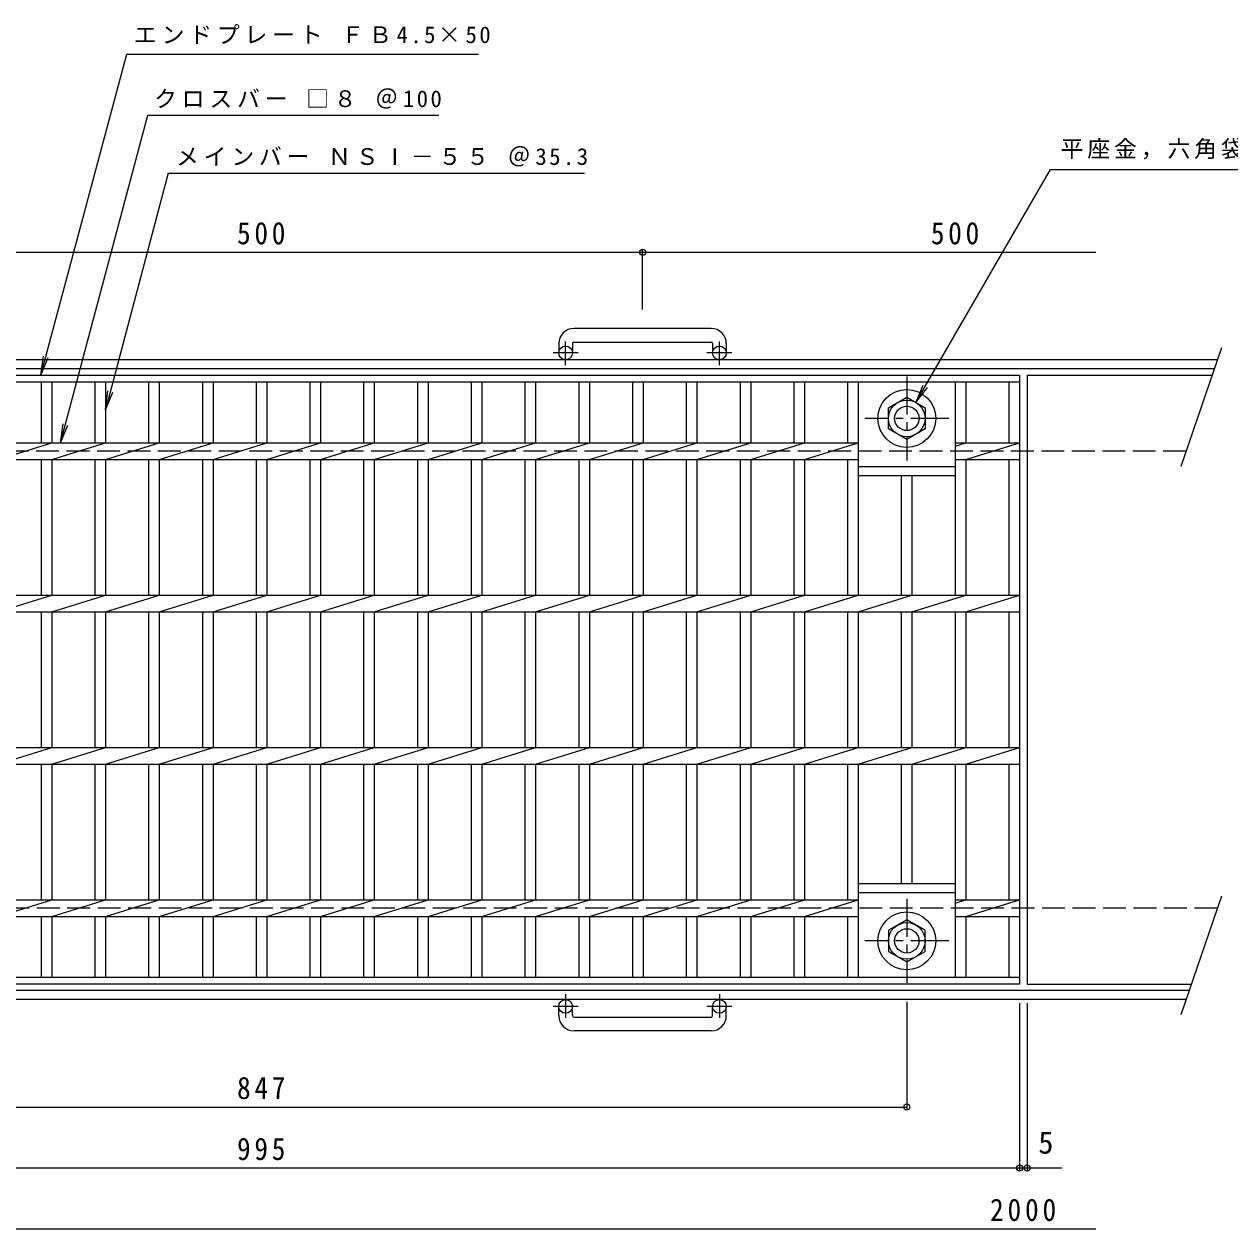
# Model space of a CAD drawing. Units: millimetres, scale not verified. Extents: x -929 to 909, y -685 to 662.
# Drawn here: x -517 to 275, y -129 to 662 of the extents above; entities that cross this region are included whole.
import ezdxf
from ezdxf.enums import TextEntityAlignment as Align

# ---------------------------------------------------------------- set-up
doc = ezdxf.new("R2010")
doc.units = ezdxf.units.MM
doc.header["$LTSCALE"] = 5
doc.header["$PDMODE"] = 32
doc.header["$PDSIZE"] = 4
doc.linetypes.add('CHAIN1', pattern=[8, 5, -1, 1, -1])
doc.linetypes.add('DASHED3', pattern=[4, 3, -1])
for name, color, linetype, lineweight in [('0-1_躯体', 2, 'Continuous', 9), ('0-2_仕上', 3, 'Continuous', 9), ('0-4_その他', 7, 'Continuous', 9), ('0-5_寸法', 7, 'Continuous', 9)]:
    doc.layers.add(name, color=color, linetype=linetype, lineweight=lineweight)
doc.styles.add('ＭＳ ゴシック', font='')
doc.styles.get('ＭＳ ゴシック').set_extended_font_data('MS Gothic')

msp = doc.modelspace()

# ---------------------------------------------------------------- linework, layer by layer
at = {"layer": '0-1_躯体'}
for p, q in [((-65.846, 462.636), (-155.846, 462.636)), ((-165.846, 452.637), (-165.846, 446.537)), ((-156.846, 452.637), (-156.846, 446.537)), ((-155.846, 453.636), (-65.846, 453.636)), ((-64.846, 452.637), (-64.846, 446.537)), ((-55.846, 452.637), (-55.846, 446.537)), ((269.194, 449.99), (242.591, 371.953)), ((266.483, 442.037), (-860.846, 442.037)), ((264.437, 436.036), (-860.846, 436.036)), ((269.194, 89.99), (242.591, 11.952)), ((248.074, 28.036), (-860.846, 28.036)), ((246.028, 22.036), (-860.846, 22.036)), ((-165.846, 11.436), (-165.846, 17.536)), ((-156.846, 11.436), (-156.846, 17.536)), ((-64.846, 11.436), (-64.846, 17.536)), ((-55.846, 11.436), (-55.846, 17.536)), ((-155.846, 10.436), (-65.846, 10.436)), ((-65.846, 1.436), (-155.846, 1.436))]:
    msp.add_line(p, q, dxfattribs=at)
at = {"layer": '0-1_躯体', "linetype": 'CHAIN1'}
for p, q in [((-161.346, 438.429), (-161.346, 454.026)), ((-60.346, 438.429), (-60.346, 454.026)), ((-153.183, 446.537), (-169.59, 446.537)), ((-52.183, 446.537), (-68.59, 446.537)), ((62.655, 431.173), (62.655, 375.9)), ((90.291, 403.536), (35.018, 403.536)), ((62.655, 88.173), (62.655, 32.899)), ((90.291, 60.536), (35.018, 60.536)), ((-161.346, 25.643), (-161.346, 10.046)), ((-60.346, 25.643), (-60.346, 10.046)), ((-153.183, 17.536), (-169.59, 17.536)), ((-52.183, 17.536), (-68.59, 17.536))]:
    msp.add_line(p, q, dxfattribs=at)
at = {"layer": '0-1_躯体', "linetype": 'DASHED3'}
for p, q in [((246.028, 382.036), (-860.846, 382.036)), ((266.483, 82.036), (-860.846, 82.036))]:
    msp.add_line(p, q, dxfattribs=at)
at = {"layer": '0-1_躯体'}
for points in [[(74.655, 410.464), (74.655, 396.608), (62.655, 389.679), (50.655, 396.608), (50.655, 410.464), (62.655, 417.393)], [(74.655, 53.608), (74.655, 67.465), (62.655, 74.393), (50.655, 67.465), (50.655, 53.608), (62.655, 46.68)]]:
    msp.add_lwpolyline(points, close=True, dxfattribs=at)
for centre, radius in [((-161.346, 446.537), 4.5), ((-60.346, 446.537), 4.5), ((62.655, 403.536), 19), ((62.655, 403.536), 12), ((62.655, 403.536), 8), ((62.655, 60.536), 19), ((62.655, 60.536), 12), ((62.655, 60.536), 8), ((-161.346, 17.536), 4.5), ((-60.346, 17.536), 4.5)]:
    msp.add_circle(centre, radius, dxfattribs=at)
for centre, radius, start, end in [((-155.846, 452.637), 10, 90, 180), ((-65.846, 452.637), 10, 0, 90), ((-155.846, 452.637), 1, 90, 180), ((-65.846, 452.637), 1, 0, 90), ((-155.846, 11.436), 10, 180, 270), ((-155.846, 11.436), 1, 180, 270), ((-65.846, 11.436), 10, 270, 0), ((-65.846, 11.436), 1, 270, 0)]:
    msp.add_arc(centre, radius, start, end, dxfattribs=at)
at = {"layer": '0-2_仕上'}
for p, q in [((-858.346, 432.037), (136.655, 432.037)), ((-858.346, 427.537), (136.655, 427.537)), ((-505.746, 427.537), (-505.746, 387.537)), ((-498.746, 427.537), (-498.746, 387.537)), ((-470.446, 427.537), (-470.446, 387.537)), ((-463.445, 427.537), (-463.445, 387.537)), ((-435.146, 427.537), (-435.146, 387.537)), ((-428.145, 427.537), (-428.145, 387.537)), ((-399.845, 427.537), (-399.845, 387.537)), ((-392.845, 427.537), (-392.845, 387.537)), ((-364.545, 427.537), (-364.545, 387.537)), ((-357.545, 427.537), (-357.545, 387.537)), ((-329.246, 427.537), (-329.246, 387.537)), ((-322.246, 427.537), (-322.246, 387.537)), ((-293.946, 427.537), (-293.946, 387.537)), ((-286.946, 427.537), (-286.946, 387.537)), ((-258.646, 427.537), (-258.646, 387.537)), ((-251.646, 427.537), (-251.646, 387.537)), ((-223.345, 427.537), (-223.345, 387.537)), ((-216.346, 427.537), (-216.346, 387.537)), ((-188.046, 427.537), (-188.046, 387.537)), ((-181.045, 427.537), (-181.045, 387.537)), ((-152.746, 427.537), (-152.746, 387.537)), ((-145.746, 427.537), (-145.746, 387.537)), ((-117.446, 427.537), (-117.446, 387.537)), ((-110.446, 427.537), (-110.446, 387.537)), ((-82.146, 427.537), (-82.146, 387.537)), ((-75.145, 427.537), (-75.145, 387.537)), ((-46.846, 427.537), (-46.846, 387.537)), ((-39.846, 427.537), (-39.846, 387.537)), ((-11.546, 427.537), (-11.546, 387.537)), ((-4.546, 427.537), (-4.546, 387.537)), ((23.755, 427.537), (23.755, 387.537)), ((30.755, 427.537), (30.755, 287.536)), ((94.354, 427.537), (94.354, 287.536)), ((101.354, 427.537), (101.354, 387.537)), ((129.654, 427.537), (129.654, 387.537)), ((136.655, 432.037), (136.655, 32.036)), ((141.655, 432.037), (263.074, 432.037)), ((141.655, 432.037), (141.655, 32.036)), ((-752.845, 387.537), (30.755, 387.537)), ((-534.046, 376.537), (-498.746, 387.537)), ((-498.746, 376.537), (-463.446, 387.537)), ((-463.446, 376.537), (-428.146, 387.537)), ((-428.146, 376.537), (-392.846, 387.537)), ((-392.846, 376.537), (-357.546, 387.537)), ((-357.546, 376.537), (-322.246, 387.537)), ((-322.246, 376.537), (-286.946, 387.537)), ((-286.946, 376.537), (-251.646, 387.537)), ((-251.646, 376.537), (-216.346, 387.537)), ((-216.346, 376.537), (-181.046, 387.537)), ((-181.046, 376.537), (-145.746, 387.537)), ((-145.746, 376.537), (-110.446, 387.537)), ((-110.446, 376.537), (-75.146, 387.537)), ((-75.146, 376.537), (-39.846, 387.537)), ((-39.846, 376.537), (-4.546, 387.537)), ((-4.546, 376.537), (30.754, 387.537)), ((94.354, 387.537), (136.655, 387.537)), ((94.354, 385.355), (101.354, 387.537)), ((101.354, 376.537), (136.654, 387.537)), ((-752.845, 376.537), (30.755, 376.537)), ((-505.746, 376.537), (-505.746, 287.536)), ((-498.746, 376.537), (-498.746, 287.536)), ((-470.446, 376.537), (-470.446, 287.536)), ((-463.445, 376.537), (-463.445, 287.536)), ((-435.146, 376.537), (-435.146, 287.536)), ((-428.145, 376.537), (-428.145, 287.536)), ((-399.845, 376.537), (-399.845, 287.536)), ((-392.845, 376.537), (-392.845, 287.536)), ((-364.545, 376.537), (-364.545, 287.536)), ((-357.545, 376.537), (-357.545, 287.536)), ((-329.246, 376.537), (-329.246, 287.536)), ((-322.246, 376.537), (-322.246, 287.536)), ((-293.946, 376.537), (-293.946, 287.536)), ((-286.946, 376.537), (-286.946, 287.536)), ((-258.646, 376.537), (-258.646, 287.536)), ((-251.646, 376.537), (-251.646, 287.536)), ((-223.345, 376.537), (-223.345, 287.536)), ((-216.346, 376.537), (-216.346, 287.536)), ((-188.046, 376.537), (-188.046, 287.536)), ((-181.045, 376.537), (-181.045, 287.536)), ((-152.746, 376.537), (-152.746, 287.536)), ((-145.746, 376.537), (-145.746, 287.536)), ((-117.446, 376.537), (-117.446, 287.536)), ((-110.446, 376.537), (-110.446, 287.536)), ((-82.146, 376.537), (-82.146, 287.536)), ((-75.145, 376.537), (-75.145, 287.536)), ((-46.846, 376.537), (-46.846, 287.536)), ((-39.846, 376.537), (-39.846, 287.536)), ((-11.546, 376.537), (-11.546, 287.536)), ((-4.546, 376.537), (-4.546, 287.536)), ((23.755, 376.537), (23.755, 287.536)), ((94.354, 376.537), (136.655, 376.537)), ((101.354, 376.537), (101.354, 287.536)), ((129.654, 376.537), (129.654, 287.536)), ((30.755, 372.037), (94.354, 372.037)), ((30.755, 366.037), (94.354, 366.037)), ((59.054, 366.036), (59.054, 287.536)), ((66.054, 366.036), (66.054, 287.536)), ((-858.346, 287.536), (136.655, 287.536)), ((-534.046, 276.536), (-498.746, 287.536)), ((-498.746, 276.536), (-463.446, 287.536)), ((-463.446, 276.536), (-428.146, 287.536)), ((-428.146, 276.536), (-392.846, 287.536)), ((-392.846, 276.536), (-357.546, 287.536)), ((-357.546, 276.536), (-322.246, 287.536)), ((-322.246, 276.536), (-286.946, 287.536)), ((-286.946, 276.536), (-251.646, 287.536)), ((-251.646, 276.536), (-216.346, 287.536)), ((-216.346, 276.536), (-181.046, 287.536)), ((-181.046, 276.536), (-145.746, 287.536)), ((-145.746, 276.536), (-110.446, 287.536)), ((-110.446, 276.536), (-75.146, 287.536)), ((-75.146, 276.536), (-39.846, 287.536)), ((-39.846, 276.536), (-4.546, 287.536)), ((-4.546, 276.536), (30.754, 287.536)), ((30.754, 276.536), (66.054, 287.536)), ((66.054, 276.536), (101.354, 287.536)), ((101.354, 276.536), (136.654, 287.536)), ((-858.346, 276.536), (136.655, 276.536)), ((-505.746, 276.536), (-505.746, 187.536)), ((-498.746, 276.536), (-498.746, 187.536)), ((-470.446, 276.536), (-470.446, 187.536)), ((-463.445, 276.536), (-463.445, 187.536)), ((-435.146, 276.536), (-435.146, 187.536)), ((-428.145, 276.536), (-428.145, 187.536)), ((-399.845, 276.536), (-399.845, 187.536)), ((-392.845, 276.536), (-392.845, 187.536)), ((-364.545, 276.536), (-364.545, 187.536)), ((-357.545, 276.536), (-357.545, 187.536)), ((-329.246, 276.536), (-329.246, 187.536)), ((-322.246, 276.536), (-322.246, 187.536)), ((-293.946, 276.536), (-293.946, 187.536)), ((-286.946, 276.536), (-286.946, 187.536)), ((-258.646, 276.536), (-258.646, 187.536)), ((-251.646, 276.536), (-251.646, 187.536)), ((-223.345, 276.536), (-223.345, 187.536)), ((-216.346, 276.536), (-216.346, 187.536)), ((-188.046, 276.536), (-188.046, 187.536)), ((-181.045, 276.536), (-181.045, 187.536)), ((-152.746, 276.536), (-152.746, 187.536)), ((-145.746, 276.536), (-145.746, 187.536)), ((-117.446, 276.536), (-117.446, 187.536)), ((-110.446, 276.536), (-110.446, 187.536)), ((-82.146, 276.536), (-82.146, 187.536)), ((-75.145, 276.536), (-75.145, 187.536)), ((-46.846, 276.536), (-46.846, 187.536)), ((-39.846, 276.536), (-39.846, 187.536)), ((-11.546, 276.536), (-11.546, 187.536)), ((-4.546, 276.536), (-4.546, 187.536)), ((23.755, 276.536), (23.755, 187.536)), ((30.755, 276.536), (30.755, 187.536)), ((59.054, 276.536), (59.054, 187.536)), ((66.054, 276.536), (66.054, 187.536)), ((94.354, 276.536), (94.354, 187.536)), ((101.354, 276.536), (101.354, 187.536)), ((129.654, 276.536), (129.654, 187.536)), ((-858.346, 187.536), (136.655, 187.536)), ((-534.046, 176.537), (-498.746, 187.536)), ((-498.746, 176.537), (-463.446, 187.536)), ((-463.446, 176.537), (-428.146, 187.536)), ((-428.146, 176.537), (-392.846, 187.536)), ((-392.846, 176.537), (-357.546, 187.536)), ((-357.546, 176.537), (-322.246, 187.536)), ((-322.246, 176.537), (-286.946, 187.536)), ((-286.946, 176.537), (-251.646, 187.536)), ((-251.646, 176.537), (-216.346, 187.536)), ((-216.346, 176.537), (-181.046, 187.536)), ((-181.046, 176.537), (-145.746, 187.536)), ((-145.746, 176.537), (-110.446, 187.536)), ((-110.446, 176.537), (-75.146, 187.536)), ((-75.146, 176.537), (-39.846, 187.536)), ((-39.846, 176.537), (-4.546, 187.536)), ((-4.546, 176.537), (30.754, 187.536)), ((30.754, 176.537), (66.054, 187.536)), ((66.054, 176.537), (101.354, 187.536)), ((101.354, 176.537), (136.654, 187.536)), ((-858.346, 176.537), (136.655, 176.537)), ((-505.746, 176.537), (-505.746, 87.536)), ((-498.746, 176.537), (-498.746, 87.536)), ((-470.446, 176.537), (-470.446, 87.536)), ((-463.445, 176.537), (-463.445, 87.536)), ((-435.146, 176.537), (-435.146, 87.536)), ((-428.145, 176.537), (-428.145, 87.536)), ((-399.845, 176.537), (-399.845, 87.536)), ((-392.845, 176.537), (-392.845, 87.536)), ((-364.545, 176.537), (-364.545, 87.536)), ((-357.545, 176.537), (-357.545, 87.536)), ((-329.246, 176.537), (-329.246, 87.536)), ((-322.246, 176.537), (-322.246, 87.536)), ((-293.946, 176.537), (-293.946, 87.536)), ((-286.946, 176.537), (-286.946, 87.536)), ((-258.646, 176.537), (-258.646, 87.536)), ((-251.646, 176.537), (-251.646, 87.536)), ((-223.345, 176.537), (-223.345, 87.536)), ((-216.346, 176.537), (-216.346, 87.536)), ((-188.046, 176.537), (-188.046, 87.536)), ((-181.045, 176.537), (-181.045, 87.536)), ((-152.746, 176.537), (-152.746, 87.536)), ((-145.746, 176.537), (-145.746, 87.536)), ((-117.446, 176.537), (-117.446, 87.536)), ((-110.446, 176.537), (-110.446, 87.536)), ((-82.146, 176.537), (-82.146, 87.536)), ((-75.145, 176.537), (-75.145, 87.536)), ((-46.846, 176.537), (-46.846, 87.536)), ((-39.846, 176.537), (-39.846, 87.536)), ((-11.546, 176.537), (-11.546, 87.536)), ((-4.546, 176.537), (-4.546, 87.536)), ((23.755, 176.537), (23.755, 87.537)), ((30.755, 176.537), (30.755, 36.536)), ((59.054, 176.537), (59.054, 98.036)), ((66.054, 176.537), (66.054, 98.036)), ((94.354, 176.537), (94.354, 36.536)), ((101.354, 176.537), (101.354, 87.537)), ((129.654, 176.537), (129.654, 87.537)), ((94.354, 98.036), (30.755, 98.036)), ((-752.845, 87.537), (30.755, 87.537)), ((-534.046, 76.537), (-498.746, 87.537)), ((-498.746, 76.537), (-463.446, 87.537)), ((-463.446, 76.537), (-428.146, 87.537)), ((-428.146, 76.537), (-392.846, 87.537)), ((-392.846, 76.537), (-357.546, 87.537)), ((-357.546, 76.537), (-322.246, 87.537)), ((-322.246, 76.537), (-286.946, 87.537)), ((-286.946, 76.537), (-251.646, 87.537)), ((-251.646, 76.537), (-216.346, 87.537)), ((-216.346, 76.537), (-181.046, 87.537)), ((-181.046, 76.537), (-145.746, 87.537)), ((-145.746, 76.537), (-110.446, 87.537)), ((-110.446, 76.537), (-75.146, 87.537)), ((-75.146, 76.537), (-39.846, 87.537)), ((-39.846, 76.537), (-4.546, 87.537)), ((-4.546, 76.537), (30.754, 87.537)), ((94.354, 92.036), (30.755, 92.036)), ((94.354, 87.537), (136.655, 87.537)), ((94.354, 85.355), (101.353, 87.536)), ((101.354, 76.537), (136.654, 87.537)), ((-752.845, 76.536), (30.755, 76.536)), ((-505.746, 76.536), (-505.746, 36.536)), ((-498.746, 76.536), (-498.746, 36.536)), ((-470.446, 76.536), (-470.446, 36.536)), ((-463.445, 76.536), (-463.445, 36.536)), ((-435.146, 76.536), (-435.146, 36.536)), ((-428.145, 76.536), (-428.145, 36.536)), ((-399.845, 76.536), (-399.845, 36.536)), ((-392.845, 76.536), (-392.845, 36.536)), ((-364.545, 76.536), (-364.545, 36.536)), ((-357.545, 76.536), (-357.545, 36.536)), ((-329.246, 76.536), (-329.246, 36.536)), ((-322.246, 76.536), (-322.246, 36.536)), ((-293.946, 76.536), (-293.946, 36.536)), ((-286.946, 76.536), (-286.946, 36.536)), ((-258.646, 76.536), (-258.646, 36.536)), ((-251.646, 76.536), (-251.646, 36.536)), ((-223.345, 76.536), (-223.345, 36.536)), ((-216.346, 76.536), (-216.346, 36.536)), ((-188.046, 76.536), (-188.046, 36.536)), ((-181.045, 76.536), (-181.045, 36.536)), ((-152.746, 76.536), (-152.746, 36.536)), ((-145.746, 76.536), (-145.746, 36.536)), ((-117.446, 76.536), (-117.446, 36.536)), ((-110.446, 76.536), (-110.446, 36.536)), ((-82.146, 76.536), (-82.146, 36.536)), ((-75.145, 76.536), (-75.145, 36.536)), ((-46.846, 76.536), (-46.846, 36.536)), ((-39.846, 76.536), (-39.846, 36.536)), ((-11.546, 76.536), (-11.546, 36.536)), ((-4.546, 76.536), (-4.546, 36.536)), ((23.755, 76.536), (23.755, 36.536)), ((94.354, 76.536), (136.655, 76.536)), ((101.354, 76.536), (101.354, 36.536)), ((129.654, 76.536), (129.654, 36.536)), ((136.655, 36.536), (-858.346, 36.536)), ((136.655, 32.036), (-858.346, 32.036)), ((141.655, 32.036), (249.438, 32.036))]:
    msp.add_line(p, q, dxfattribs=at)
at = {"layer": '0-4_その他'}
for p, q in [((-860.846, 512.636), (186.654, 512.636)), ((-110.846, 475.136), (-110.846, 514.136)), ((62.655, 20.399), (62.655, -50.064)), ((136.655, 19.536), (136.655, -90.064)), ((141.655, 19.536), (141.655, -90.064)), ((-860.846, -48.564), (62.655, -48.564)), ((-901.922, -88.564), (164.525, -88.564)), ((-860.846, -128.564), (186.654, -128.564))]:
    msp.add_line(p, q, dxfattribs=at)
for p in [(-110.846, 512.636), (62.655, -48.564), (136.655, -88.564), (141.655, -88.564)]:
    msp.add_point(p, dxfattribs=at)
at = {"layer": '0-5_寸法'}
for p, q in [((-505.845, 432.037), (-449.415, 642.636)), ((-449.415, 642.636), (-218.556, 642.636)), ((-422.275, 564.531), (-148.885, 564.531)), ((-505.845, 432.037), (-504.213, 444.43)), ((-505.845, 432.037), (-501.061, 443.585)), ((-463.445, 409.234), (-458.692, 420.795)), ((68.655, 413.928), (73.438, 425.477)), ((68.655, 413.928), (76.264, 423.845)), ((-492.884, 387.537), (-491.273, 399.932)), ((-492.884, 387.537), (-488.119, 399.093))]:
    msp.add_line(p, q, dxfattribs=at)
for points in [[(-492.884, 387.537), (-435.62, 602.636), (-244.533, 602.636)], [(-422.275, 564.531), (-463.445, 409.234), (-461.847, 421.631)], [(68.655, 413.928), (157.064, 567.057), (357.294, 567.057)]]:
    msp.add_lwpolyline(points, dxfattribs=at)

# ---------------------------------------------------------------- texts
at = {"layer": '0-4_その他', "color": 2, "style": 'ＭＳ ゴシック'}
msp.add_text('5', height=14.66, dxfattribs=at).set_placement((148.975, -83.564), align=Align.BOTTOM_LEFT)
at = {"layer": '0-4_その他', "color": 2, "char_height": 14.66, "attachment_point": 7, "style": 'ＭＳ ゴシック'}
for s, insert in [('\\T1.27;\\W0.9;500', (-377.096, 517.636)), ('\\T1.27;\\W0.9;500', (78.432, 517.636)), ('\\T1.27;\\W0.9;847', (-377.096, -43.564)), ('\\T1.27;\\W0.9;995', (-377.096, -83.564)), ('\\T1.28;\\W0.9;2000', (117.28, -123.564))]:
    msp.add_mtext(s, dxfattribs=dict(at, insert=insert))
at = {"layer": '0-5_寸法', "char_height": 11, "attachment_point": 7, "style": 'ＭＳ ゴシック'}
for s, insert in [('\\T1.21;エンドプレート\\~ＦＢ4.5×50', (-444.806, 649.314)), ('\\T1.21;クロスバー\\~□８\\~＠100', (-431.558, 606.911)), ('\\T1.17;平座金，六角袋Ｕナット', (163.576, 573.51)), ('\\T1.21;メインバー\\~ＮＳⅠ－５５\\~＠35.3', (-417.177, 568.952))]:
    msp.add_mtext(s, dxfattribs=dict(at, insert=insert))

doc.saveas('drawing.dxf')
